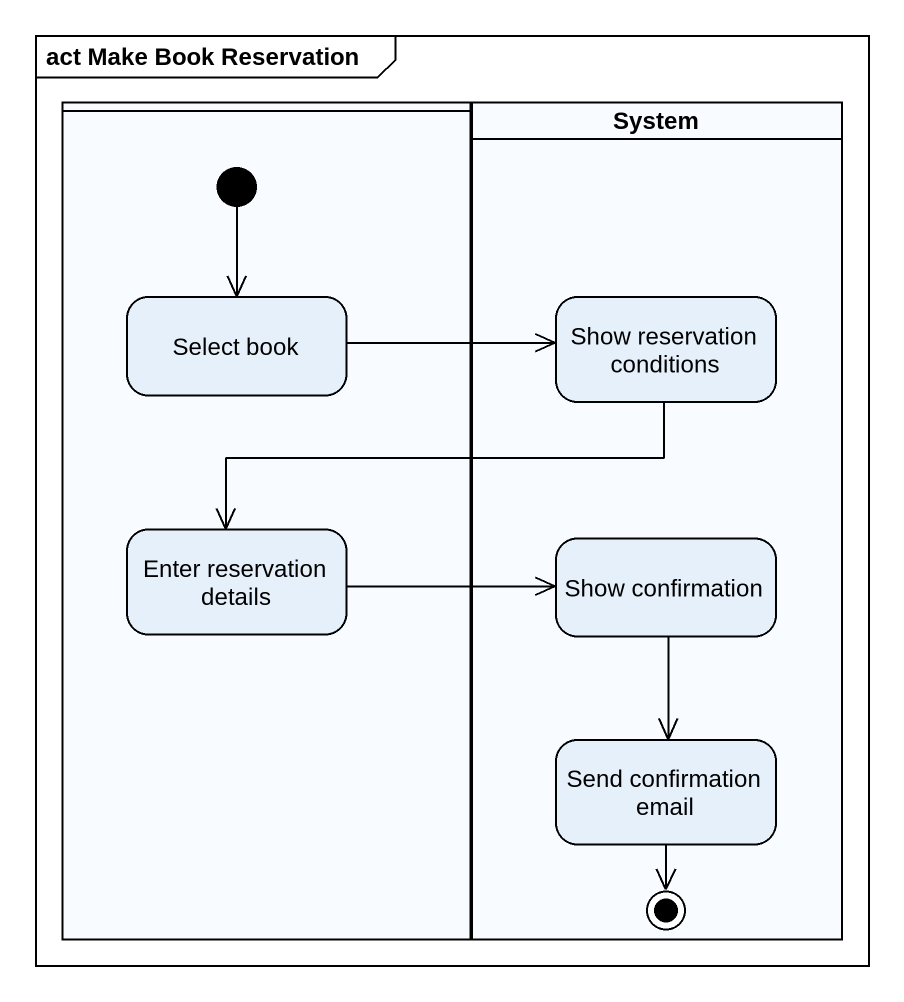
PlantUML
@startuml
mainframe act Make Book Reservation
hide empty description
state " " as lane1 <<partition>> {
  state "Select book" as Select_book
  state "Enter reservation details" as Enter_reservation_details
  [*] --> Select_book
}
state System <<partition>> {
  state "Show reservation conditions" as Show_reservation_conditions
  state "Show confirmation" as Show_confirmation
  state "Send confirmation email" as Send_confirmation_email
  Send_confirmation_email --> [*]
}
Select_book -right-> Show_reservation_conditions
Show_reservation_conditions -left-> Enter_reservation_details
Enter_reservation_details -right-> Show_confirmation
Show_confirmation --> Send_confirmation_email
@enduml
